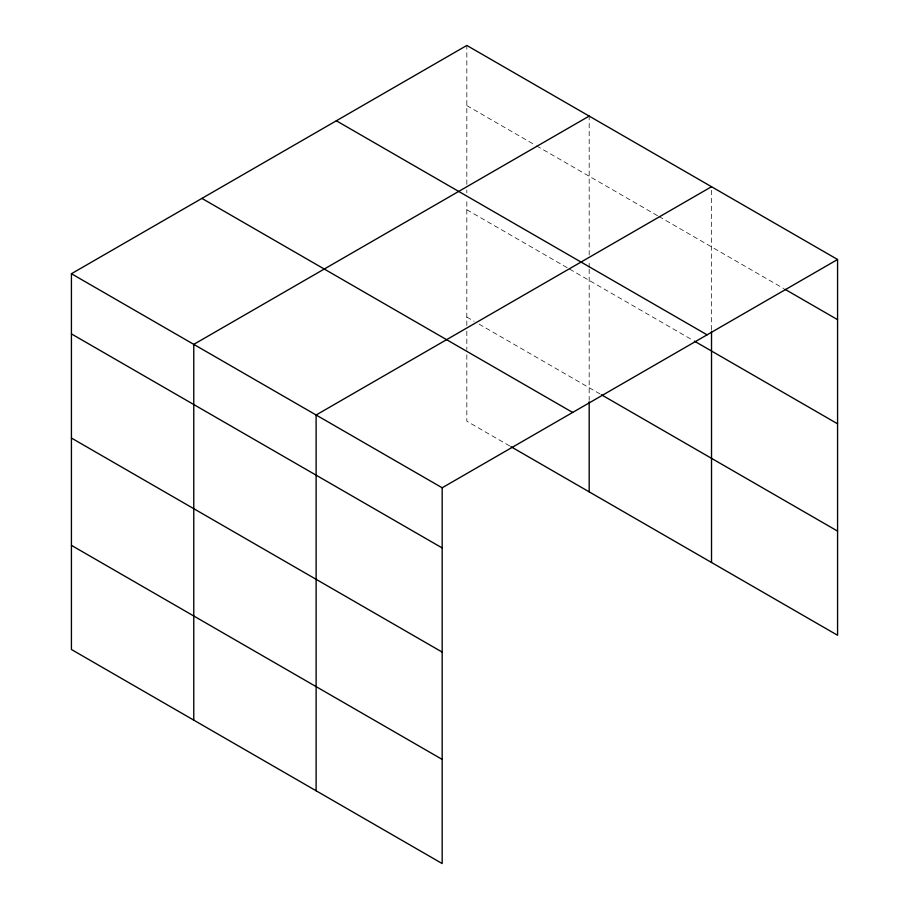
<?xml version="1.0" encoding="UTF-8"?>
<svg xmlns="http://www.w3.org/2000/svg" width="909" height="909" viewBox="0 0 909 909"><rect width="100%" height="100%" fill="white"/><g stroke="black" fill="none" stroke-linecap="round" stroke-linejoin="round"><path stroke-width="0.68" stroke-dasharray="4.54 3.41" d="M466.828 325.513L466.828 198.503M466.828 192.867L466.828 190.049M466.828 184.425L466.828 45.45M589.18 269.132L589.18 400.369M589.18 267.723L589.18 260.69M589.18 255.054L589.18 116.091M711.52 329.922L711.52 186.72M466.828 105.603L535.344 145.167M536.571 145.872L657.696 215.797M658.911 216.501L783.728 288.562M466.828 209.763L568.375 268.382M569.602 269.087L693.169 340.432M466.828 317.059L474.168 321.297M479.066 324.127L600.19 394.063M509.654 445.944L466.828 421.219L466.828 350.84M466.828 331.137L466.828 349.431"/><path stroke-width="1.36" d="M837.575 259.497L466.828 45.45L71.425 273.734L71.425 649.503L442.172 863.55L442.172 487.781L837.575 259.497L837.575 635.266L510.881 446.649M711.52 331.319L711.52 562.489M589.18 116.091L193.765 344.375L193.765 720.144M711.52 186.72L316.116 415.004L316.116 790.773M784.956 289.267L837.575 319.65M336.353 120.783L707.088 334.83M694.396 341.136L837.575 423.799M601.417 394.767L837.575 531.106M201.912 198.401L572.647 412.447M71.425 273.734L442.172 487.781M71.425 333.898L442.172 547.945M71.425 438.047L442.172 652.094M71.425 545.355L442.172 759.401M589.18 401.778L589.18 491.849"/></g></svg>
